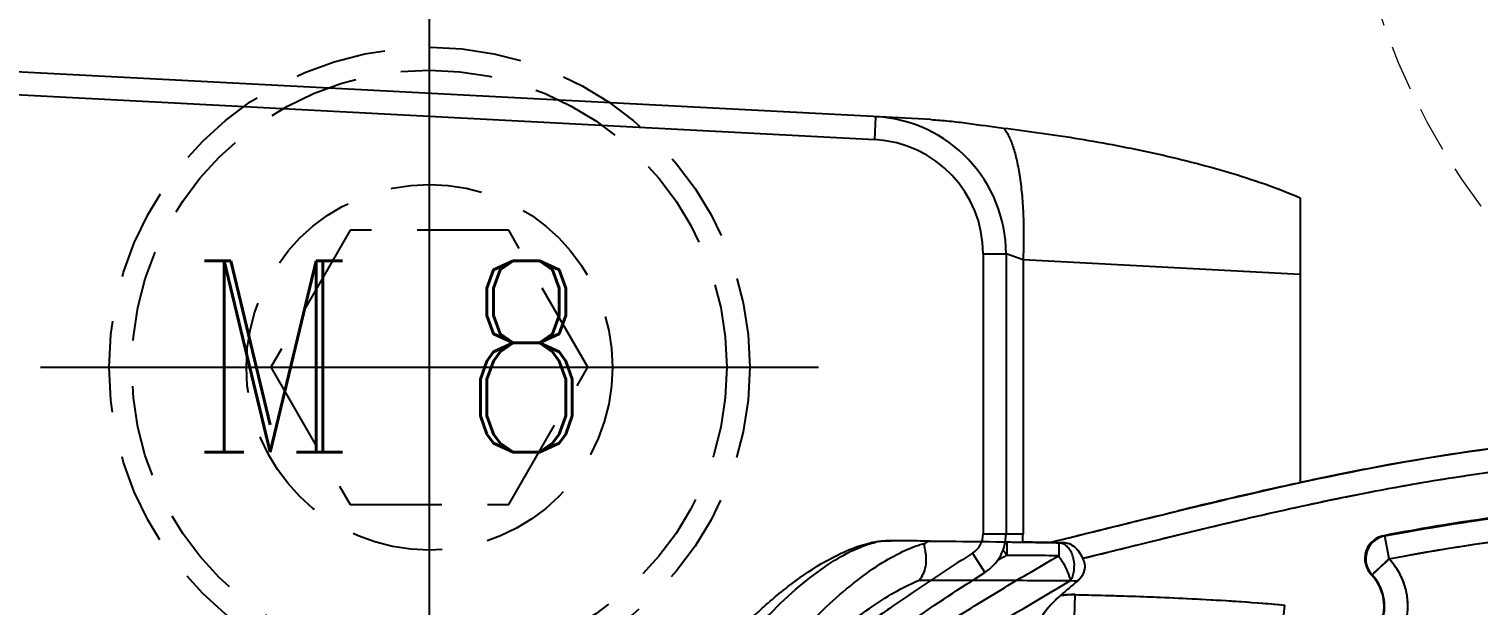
# Model space of a CAD drawing. Header units: millimetres. Extents: x 28656 to 29764, y -21384 to -20601.
# Drawn here: x 29159.53 to 29191.19, y -20733.47 to -20720.87 of the extents above; entities that cross this region are included whole.
import ezdxf

# ---------------------------------------------------------------- set-up
doc = ezdxf.new("R2010")
doc.units = ezdxf.units.MM
doc.header["$LTSCALE"] = 8
for name, pattern in [('CENTER2', [1.125, 0.75, -0.125, 0.125, -0.125]), ('HIDDEN', [0.375, 0.25, -0.125]), ('HIDDEN2', [0.1875, 0.125, -0.0625])]:
    doc.linetypes.add(name, pattern=pattern)
for name, color, linetype in [('Cav-cor', 30, 'Continuous'), ('GE', 214, 'Continuous'), ('PRODUCT', 1, 'Continuous'), ('SCREW', 52, 'HIDDEN'), ('SLIDE', 6, 'Continuous')]:
    doc.layers.add(name, color=color, linetype=linetype)
doc.layers.add('dim', color=3, linetype='Continuous', lineweight=15)
doc.styles.add('ROMANC', font='RomanC.ttf', dxfattribs={"width": 0.8, "height": 7})

# ---------------------------------------------------------------- blocks, each defined once
blk = doc.blocks.new('20160815.170155')
at = {"layer": 'GE', "linetype": 'HIDDEN2', "lineweight": 13}
for radius in [15, 12.75]:
    blk.add_circle((0, 0), radius, dxfattribs=at)
blk = doc.blocks.new('cb_8')
at = {"linetype": 'HIDDEN'}
blk.add_circle((0, 0), 7, dxfattribs=at)
at = {"layer": 'SCREW', "linetype": 'CENTER2', "ltscale": 5}
for p, q in [((0, -8.5), (0, 8.5)), ((-8.5, 0), (8.5, 0))]:
    blk.add_line(p, q, dxfattribs=at)
at = {"layer": 'SCREW'}
blk.add_lwpolyline([(-1.732, 3), (-3.464, 0), (-1.732, -3), (1.732, -3), (3.464, 0), (1.732, 3)], close=True, dxfattribs=at)
for radius in [6.5, 4]:
    blk.add_circle((0, 0), radius, dxfattribs=at)
at = {"layer": 'dim', "style": 'ROMANC', "width": 0.8}
blk.add_text('M 8', height=4.1865, dxfattribs=at).set_placement((-5.202, -1.858))

msp = doc.modelspace()

# ---------------------------------------------------------------- linework, layer by layer
at = {"layer": 'Cav-cor', "color": 241}
for p, q in [((29180.38, -20731.912), (29181.251, -20731.912)), ((29189.25, -20732.456), (29189.154, -20731.955)), ((29180.147, -20732.334), (29180.415, -20732.757)), ((29180.916, -20732.086), (29180.944, -20732.086)), ((29181.102, -20732.089), (29181.24, -20732.091)), ((29182.292, -20732.933), (29182.445, -20732.934)), ((29182.378, -20733.748), (29182.39, -20733.238)), ((29186.921, -20733.974), (29186.969, -20733.466))]:
    msp.add_line(p, q, dxfattribs=at)
for centre, radius, start, end in [((29179.88, -20731.912), 0.5, 302.3226, 0), ((29179.88, -20731.912), 1, 302.3226, 0), ((29179.757, -20731.912), 1.494, 353.1357, 0.018), ((29189.23, -20732.45), 0.509, 100.7499, 224.0365), ((29189.251, -20732.456), 0.511, 100.9927, 223.1088), ((29188.127, -20735.168), 3.373, 72.2752, 72.6158), ((29178.632, -20907.696), 175.625, 88.95889, 89.14915), ((29179.24, -20874.145), 142.068, 88.83541, 88.95809), ((29188.15, -20733.493), 1.511, 347.0825, 43.3303), ((29246.398, -20807.903), 98.54, 130.46615, 130.75398), ((29188.594, -20735.081), 2.294, 82.8737, 83.2484), ((29188.15, -20733.493), 0.992, 347.0921, 43.9998), ((29188.15, -20733.493), 1.002, 347.0926, 43.3343), ((29182.342, -20735.225), 1.987, 88.6268, 97.8771)]:
    msp.add_arc(centre, radius, start, end, dxfattribs=at)
for points, knots in [([(29196.793, -20729.784), (29195.963, -20729.75), (29192.76, -20729.758), (29189.617, -20730.288), (29187.31, -20730.788)], [0, 0, 0, 0, 0.259387, 1, 1, 1, 1]), ([(29182.562, -20732.444), (29183.676, -20732.169), (29185.346, -20731.751), (29187.585, -20731.243), (29189.273, -20730.902), (29190.971, -20730.617), (29192.395, -20730.439), (29193.539, -20730.342), (29194.685, -20730.276), (29195.547, -20730.264), (29196.121, -20730.274)], [0, 0, 0, 0, 0.249979, 0.374969, 0.499961, 0.624954, 0.749953, 0.812466, 0.874991, 1, 1, 1, 1]), ([(29181.823, -20732.1), (29183.471, -20731.696), (29185.297, -20731.231), (29187.135, -20730.826), (29187.31, -20730.788)], [0, 0, 0, 0, 0.904943, 1, 1, 1, 1]), ([(29194.565, -20731.283), (29193.653, -20731.318), (29191.833, -20731.48), (29190.031, -20731.778), (29189.135, -20731.949)], [0, 0, 0, 0, 0.499974, 1, 1, 1, 1]), ([(29189.154, -20731.955), (29190.046, -20731.785), (29191.837, -20731.49), (29193.648, -20731.329), (29194.554, -20731.293)], [0, 0, 0, 0, 0.500038, 1, 1, 1, 1]), ([(29189.25, -20732.456), (29190.129, -20732.288), (29191.454, -20732.07), (29193.234, -20731.877), (29194.127, -20731.82), (29194.574, -20731.802)], [0, 0, 0, 0, 0.499979, 0.749993, 1, 1, 1, 1]), ([(29180.147, -20732.334), (29179.557, -20732.708), (29178.683, -20733.288), (29177.687, -20733.998), (29177.125, -20734.413), (29176.568, -20734.835), (29175.882, -20735.376), (29175.081, -20736.053), (29174.308, -20736.762), (29173.571, -20737.508), (29172.878, -20738.295), (29172.237, -20739.126), (29171.658, -20740.001), (29171.152, -20740.92), (29170.734, -20741.883), (29170.42, -20742.885), (29170.224, -20743.917), (29170.18, -20744.617), (29170.18, -20744.966)], [0, 0, 0, 0, 0.125011, 0.187519, 0.218774, 0.250029, 0.312537, 0.375045, 0.437554, 0.50006, 0.562565, 0.625068, 0.687569, 0.750065, 0.812556, 0.875042, 0.937523, 1, 1, 1, 1]), ([(29173.586, -20739.019), (29173.863, -20738.676), (29174.442, -20738.006), (29175.383, -20737.063), (29176.388, -20736.175), (29177.445, -20735.338), (29178.546, -20734.548), (29179.682, -20733.798), (29180.843, -20733.081), (29181.63, -20732.621), (29182.025, -20732.393)], [0, 0, 0, 0, 0.122492, 0.245857, 0.370058, 0.494997, 0.620571, 0.74667, 0.873181, 1, 1, 1, 1]), ([(29180.886, -20732.38), (29180.854, -20732.399), (29180.789, -20732.437), (29180.725, -20732.476), (29180.692, -20732.495)], [0, 0, 0, 0, 0.500097, 1, 1, 1, 1]), ([(29180.815, -20732.268), (29180.822, -20732.275), (29180.851, -20732.309), (29180.879, -20732.344), (29180.9, -20732.371)], [0, 0, 0, 0, 0.234431, 1, 1, 1, 1]), ([(29180.854, -20732.139), (29180.856, -20732.132), (29180.859, -20732.12), (29180.868, -20732.104), (29180.88, -20732.093), (29180.891, -20732.089), (29180.896, -20732.088)], [0, 0, 0, 0, 0.288199, 0.536252, 0.763878, 1, 1, 1, 1]), ([(29182.025, -20732.393), (29181.836, -20732.39), (29181.456, -20732.373), (29181.076, -20732.382), (29180.886, -20732.38)], [0, 0, 0, 0, 0.500063, 1, 1, 1, 1]), ([(29180.896, -20732.088), (29180.897, -20732.087), (29180.904, -20732.086), (29180.911, -20732.086), (29180.916, -20732.086)], [0, 0, 0, 0, 0.232707, 1, 1, 1, 1]), ([(29180.896, -20732.088), (29180.897, -20732.089), (29180.897, -20732.092), (29180.897, -20732.098), (29180.898, -20732.107), (29180.897, -20732.121), (29180.898, -20732.145), (29180.899, -20732.178), (29180.899, -20732.218), (29180.898, -20732.265), (29180.897, -20732.316), (29180.898, -20732.353), (29180.9, -20732.371)], [0, 0, 0, 0, 0.014454, 0.03586, 0.064385, 0.099953, 0.191703, 0.309757, 0.452136, 0.616817, 0.800688, 1, 1, 1, 1]), ([(29180.944, -20732.086), (29180.968, -20732.087), (29181.02, -20732.088), (29181.073, -20732.088), (29181.102, -20732.089)], [0, 0, 0, 0, 0.445001, 1, 1, 1, 1]), ([(29182.121, -20732.124), (29182.114, -20732.121), (29182.084, -20732.11), (29182.053, -20732.105), (29182.029, -20732.104)], [0, 0, 0, 0, 0.255098, 1, 1, 1, 1]), ([(29182.029, -20732.104), (29182.03, -20732.104), (29182.03, -20732.105), (29182.03, -20732.105), (29182.03, -20732.107), (29182.031, -20732.11), (29182.031, -20732.116), (29182.031, -20732.125), (29182.032, -20732.136), (29182.032, -20732.149), (29182.032, -20732.164), (29182.033, -20732.189), (29182.033, -20732.226), (29182.033, -20732.275), (29182.032, -20732.33), (29182.032, -20732.369), (29182.032, -20732.39)], [0, 0, 0, 0, 0.001542, 0.004992, 0.010539, 0.018205, 0.039879, 0.069938, 0.108275, 0.154765, 0.209184, 0.271238, 0.417083, 0.589832, 0.78569, 1, 1, 1, 1]), ([(29182.292, -20732.933), (29182.288, -20732.914), (29182.278, -20732.874), (29182.257, -20732.812), (29182.233, -20732.743), (29182.202, -20732.671), (29182.164, -20732.599), (29182.127, -20732.54), (29182.096, -20732.493), (29182.073, -20732.459), (29182.05, -20732.425), (29182.037, -20732.402), (29182.032, -20732.39)], [0, 0, 0, 0, 0.094129, 0.203247, 0.32478, 0.455276, 0.591366, 0.729842, 0.79889, 0.867493, 0.93516, 1, 1, 1, 1]), ([(29182.292, -20732.933), (29182.311, -20732.899), (29182.343, -20732.825), (29182.379, -20732.667), (29182.374, -20732.5), (29182.327, -20732.347), (29182.274, -20732.248), (29182.206, -20732.171), (29182.15, -20732.136), (29182.121, -20732.124)], [0, 0, 0, 0, 0.12738, 0.261757, 0.53369, 0.66415, 0.786046, 0.897715, 1, 1, 1, 1]), ([(29182.562, -20732.444), (29182.537, -20732.397), (29182.498, -20732.331), (29182.435, -20732.251), (29182.383, -20732.2), (29182.327, -20732.159), (29182.244, -20732.118), (29182.174, -20732.107), (29182.127, -20732.106)], [0, 0, 0, 0, 0.270495, 0.39984, 0.523614, 0.642485, 0.759191, 1, 1, 1, 1]), ([(29182.445, -20732.934), (29182.48, -20732.905), (29182.543, -20732.837), (29182.604, -20732.712), (29182.613, -20732.572), (29182.583, -20732.484), (29182.562, -20732.444)], [0, 0, 0, 0, 0.25017, 0.500274, 0.750069, 1, 1, 1, 1]), ([(29189.25, -20732.456), (29189.228, -20732.48), (29189.181, -20732.523), (29189.112, -20732.585), (29189.05, -20732.643), (29189.002, -20732.689), (29188.968, -20732.721), (29188.947, -20732.742), (29188.928, -20732.759), (29188.912, -20732.774), (29188.899, -20732.787), (29188.89, -20732.795), (29188.885, -20732.8), (29188.882, -20732.803), (29188.88, -20732.805), (29188.879, -20732.805), (29188.879, -20732.805)], [0, 0, 0, 0, 0.190642, 0.374389, 0.544403, 0.694519, 0.760336, 0.819158, 0.870434, 0.913721, 0.948589, 0.974702, 0.984404, 0.991836, 0.996997, 1, 1, 1, 1]), ([(29171.801, -20740.787), (29171.981, -20740.453), (29173.37, -20738.154), (29176.35, -20735.497), (29179.348, -20733.431), (29180.415, -20732.757)], [0, 0, 0, 0, 0.095957, 0.680965, 1, 1, 1, 1]), ([(29173.982, -20739.466), (29174.255, -20739.129), (29174.825, -20738.469), (29175.752, -20737.541), (29176.742, -20736.667), (29177.784, -20735.843), (29178.868, -20735.064), (29180.361, -20734.075), (29181.515, -20733.383), (29182.292, -20732.933)], [0, 0, 0, 0, 0.122412, 0.245704, 0.369875, 0.494818, 0.620418, 0.746562, 1, 1, 1, 1]), ([(29182.07, -20733.256), (29181.964, -20733.348), (29181.817, -20733.498), (29181.658, -20733.718), (29181.595, -20733.833), (29181.57, -20733.891)], [0, 0, 0, 0, 0.517142, 0.765631, 1, 1, 1, 1]), ([(29182.39, -20733.238), (29182.772, -20733.247), (29183.536, -20733.267), (29184.681, -20733.312), (29185.826, -20733.374), (29186.588, -20733.431), (29186.969, -20733.466)], [0, 0, 0, 0, 0.250001, 0.500001, 0.750001, 1, 1, 1, 1])]:
    msp.add_open_spline(points, degree=3, knots=knots, dxfattribs=at)
at = {"layer": 'PRODUCT'}
for p, q in [((29189.135, -20731.949), (29189.154, -20731.955)), ((29189.25, -20732.456), (29189.154, -20731.955)), ((29177.944, -20732.099), (29177.943, -20732.099)), ((29178.018, -20732.095), (29177.944, -20732.099)), ((29188.864, -20732.804), (29188.879, -20732.805)), ((29182.378, -20733.748), (29182.39, -20733.238))]:
    msp.add_line(p, q, dxfattribs=at)
for points, start_tangent, end_tangent in [([(29182.109, -20732.03), (29186.786, -20730.903), (29194.305, -20729.789), (29196.686, -20729.78)], (0.97106, 0.238837), (0.999313, -0.037052)), ([(29182.562, -20732.444), (29183.874, -20732.119), (29185.338, -20731.763), (29186.987, -20731.381), (29188.838, -20730.994), (29190.937, -20730.634), (29193.34, -20730.36), (29196.121, -20730.274)], (0.970876, 0.239583), (0.999843, -0.017705)), ([(29189.221, -20730.403), (29187.503, -20730.746)], (-0.983454, -0.181158), (-0.977856, -0.209277)), ([(29187.503, -20730.746), (29186.786, -20730.903), (29184.637, -20731.407)], (-0.977856, -0.209277), (-0.971739, -0.236057)), ([(29194.565, -20731.283), (29192.843, -20731.401), (29191.031, -20731.625), (29189.135, -20731.949)], (-0.999242, -0.038919), (-0.982231, -0.187675)), ([(29189.154, -20731.955), (29190.131, -20731.779), (29191.04, -20731.634), (29191.881, -20731.518), (29192.654, -20731.43), (29193.358, -20731.365), (29193.991, -20731.321), (29194.554, -20731.293)], (0.982292, 0.187355), (0.999226, 0.039331)), ([(29182.108, -20732.03), (29184.267, -20731.498)], (0.97106, 0.238837), (0.971342, 0.237687)), ([(29177.943, -20732.099), (29178.046, -20732.081)], (0.978282, 0.207278), (0.989137, 0.147)), ([(29178.099, -20732.079), (29178.018, -20732.095)], (-0.986636, -0.16294), (-0.974091, -0.226156)), ([(29178.046, -20732.081), (29178.32, -20732.059), (29178.367, -20732.059)], (0.989137, 0.147), (0.999976, -0.006995)), ([(29178.141, -20732.073), (29178.099, -20732.079)], (-0.9911, -0.133118), (-0.986636, -0.16294)), ([(29178.315, -20732.06), (29178.307, -20732.06), (29178.243, -20732.063), (29178.174, -20732.069), (29178.141, -20732.073)], (-0.999789, -0.020554), (-0.9911, -0.133118)), ([(29178.367, -20732.059), (29178.315, -20732.06)], (-0.99995, 0.009995), (-0.999789, -0.020554)), ([(29179.22, -20732.068), (29178.935, -20732.065), (29178.651, -20732.062), (29178.367, -20732.059)], (-0.999956, 0.009393), (-0.999952, 0.009837)), ([(29179.114, -20732.114), (29179.148, -20732.088), (29179.182, -20732.072), (29179.217, -20732.068)], (0.742335, 0.670029), (0.999916, -0.012945)), ([(29179.22, -20732.068), (29179.495, -20732.07), (29181.823, -20732.1)], (0.999956, -0.009393), (0.999834, -0.018235)), ([(29181.823, -20732.1), (29182.108, -20732.03)], (0.971286, 0.237913), (0.97106, 0.238837)), ([(29181.823, -20732.1), (29182.109, -20732.03)], (0.971286, 0.237913), (0.97106, 0.238837)), ([(29189.135, -20731.949), (29188.966, -20732.014), (29188.83, -20732.135), (29188.744, -20732.295), (29188.721, -20732.475), (29188.763, -20732.652), (29188.864, -20732.804)], (-0.982231, -0.187675), (0.69423, -0.719754)), ([(29189.154, -20731.955), (29188.986, -20732.02), (29188.851, -20732.14), (29188.766, -20732.299), (29188.741, -20732.478), (29188.781, -20732.654), (29188.879, -20732.805)], (-0.981874, -0.189536), (0.684239, -0.729257)), ([(29189.25, -20732.456), (29190.217, -20732.281), (29191.115, -20732.138), (29191.945, -20732.024), (29192.706, -20731.937), (29193.399, -20731.873), (29194.022, -20731.829), (29194.574, -20731.802)], (0.982292, 0.187354), (0.999226, 0.039341)), ([(29174.906, -20734.178), (29175.371, -20733.705), (29176.115, -20733.064), (29176.85, -20732.561), (29177.525, -20732.227), (29177.944, -20732.099)], (0.677913, 0.735143), (0.978602, 0.205761)), ([(29175.099, -20734.361), (29175.718, -20733.663), (29176.367, -20733.055), (29176.992, -20732.582), (29177.55, -20732.263), (29177.95, -20732.112)], (0.636994, 0.770869), (0.964841, 0.262833)), ([(29175.436, -20735.295), (29175.895, -20734.665), (29176.438, -20734.027), (29177.029, -20733.434), (29177.624, -20732.929), (29178.183, -20732.537), (29178.685, -20732.267), (29179.114, -20732.114)], (0.557684, 0.830054), (0.970693, 0.240325)), ([(29177.95, -20732.112), (29178.018, -20732.095)], (0.964841, 0.262833), (0.974223, 0.225589)), ([(29178.989, -20732.919), (29179.072, -20732.787), (29179.125, -20732.618), (29179.137, -20732.447), (29179.123, -20732.305), (29179.104, -20732.206), (29179.098, -20732.147), (29179.114, -20732.114)], (0.644081, 0.764957), (0.741435, 0.671024)), ([(29181.768, -20732.099), (29181.599, -20732.096)], (-0.99984, 0.017885), (-0.999858, 0.016868)), ([(29181.823, -20732.1), (29181.768, -20732.099)], (-0.999834, 0.018235), (-0.99984, 0.017885)), ([(29181.823, -20732.1), (29182.127, -20732.106)], (0.999834, -0.018235), (0.999794, -0.020274)), ([(29182.562, -20732.444), (29182.478, -20732.306), (29182.375, -20732.196), (29182.259, -20732.129), (29182.127, -20732.106)], (-0.467873, 0.883796), (-0.999794, 0.020282)), ([(29182.445, -20732.934), (29182.545, -20732.822), (29182.598, -20732.696), (29182.603, -20732.569), (29182.562, -20732.444)], (0.760725, 0.649074), (-0.467873, 0.883796)), ([(29189.25, -20732.456), (29189.176, -20732.527), (29189.097, -20732.6), (29189.02, -20732.672), (29188.952, -20732.736), (29188.901, -20732.784), (29188.879, -20732.805)], (-0.681054, -0.732233), (-0.996695, -0.081231)), ([(29189.623, -20733.831), (29189.66, -20733.556), (29189.644, -20733.265), (29189.57, -20732.974), (29189.436, -20732.699), (29189.25, -20732.456)], (0.223822, 0.97463), (-0.685831, 0.727761)), ([(29175.823, -20735.544), (29176.276, -20734.998), (29176.811, -20734.444), (29177.389, -20733.929), (29177.968, -20733.491), (29178.508, -20733.152), (29178.989, -20732.919)], (0.608581, 0.793492), (0.92684, 0.375456)), ([(29178.989, -20732.919), (29179.681, -20732.921), (29180.384, -20732.922), (29181.085, -20732.925), (29181.775, -20732.928), (29182.445, -20732.934)], (0.999996, -0.002729), (0.99994, -0.010954)), ([(29182.445, -20732.934), (29182.07, -20733.257)], (-0.76076, -0.649034), (-0.757428, -0.652918)), ([(29188.864, -20732.804), (29189.013, -20733.003), (29189.107, -20733.232), (29189.142, -20733.474), (29189.117, -20733.714)], (0.69423, -0.719754), (-0.22376, -0.974644)), ([(29189.126, -20733.717), (29189.151, -20733.535), (29189.14, -20733.342), (29189.091, -20733.149), (29189.002, -20732.967), (29188.879, -20732.805)], (0.223817, 0.974631), (-0.685839, 0.727753)), ([(29182.07, -20733.256), (29181.895, -20733.423), (29181.755, -20733.587), (29181.646, -20733.745), (29181.57, -20733.891)], (-0.75741, -0.652939), (-0.395129, -0.918626)), ([(29182.07, -20733.257), (29182.226, -20733.241), (29182.39, -20733.238)], (0.990718, 0.135937), (0.99974, -0.022814)), ([(29182.39, -20733.238), (29182.968, -20733.253), (29183.62, -20733.272), (29184.347, -20733.3), (29185.147, -20733.338), (29186.021, -20733.391), (29186.969, -20733.466)], (0.99975, -0.022354), (0.995724, -0.092377))]:
    msp.add_spline(points, degree=3, dxfattribs=dict(at, start_tangent=start_tangent, end_tangent=end_tangent))
at = {"layer": 'SLIDE'}
for p, q in [((29179.239, -20722.849), (29143.28, -20720.964)), ((29143.28, -20721.465), (29178.011, -20723.285)), ((29178.011, -20723.285), (29178.037, -20722.786)), ((29187.31, -20724.56), (29187.31, -20730.788)), ((29180.38, -20725.782), (29180.38, -20731.912)), ((29180.38, -20725.782), (29180.88, -20725.782)), ((29180.88, -20725.782), (29180.88, -20731.912)), ((29181.251, -20725.918), (29180.88, -20725.782)), ((29181.251, -20725.918), (29181.251, -20731.912)), ((29187.31, -20726.235), (29181.251, -20725.918))]:
    msp.add_line(p, q, dxfattribs=at)
for radius in [3, 2.5]:
    msp.add_arc((29177.88, -20725.782), radius, 0, 87, dxfattribs=at)
for points, knots in [([(29179.239, -20722.849), (29179.372, -20722.856), (29179.637, -20722.877), (29180.165, -20722.941), (29180.56, -20723), (29180.824, -20723.032)], [0, 0, 0, 0, 0.249991, 0.499991, 1, 1, 1, 1]), ([(29180.824, -20723.032), (29181.377, -20723.099), (29182.48, -20723.255), (29183.849, -20723.515), (29184.933, -20723.772), (29185.739, -20723.993), (29186.534, -20724.249), (29187.055, -20724.449), (29187.31, -20724.56)], [0, 0, 0, 0, 0.250004, 0.499999, 0.625006, 0.75001, 0.87501, 1, 1, 1, 1]), ([(29180.824, -20723.032), (29180.845, -20723.055), (29180.885, -20723.109), (29180.938, -20723.203), (29180.988, -20723.315), (29181.053, -20723.495), (29181.123, -20723.76), (29181.188, -20724.12), (29181.234, -20724.527), (29181.261, -20724.97), (29181.268, -20725.438), (29181.259, -20725.756), (29181.251, -20725.918)], [0, 0, 0, 0, 0.031632, 0.067996, 0.109277, 0.155495, 0.262228, 0.386542, 0.525851, 0.676974, 0.836314, 1, 1, 1, 1])]:
    msp.add_open_spline(points, degree=3, knots=knots, dxfattribs=at)

# ---------------------------------------------------------------- block references
at = {"layer": 'GE'}
msp.add_blockref('20160815.170155', (29203.28, -20715.766), dxfattribs=at)
at = {"layer": 'SCREW'}
msp.add_blockref('cb_8', (29168.28, -20728.266), dxfattribs=at)

doc.saveas('drawing.dxf')
